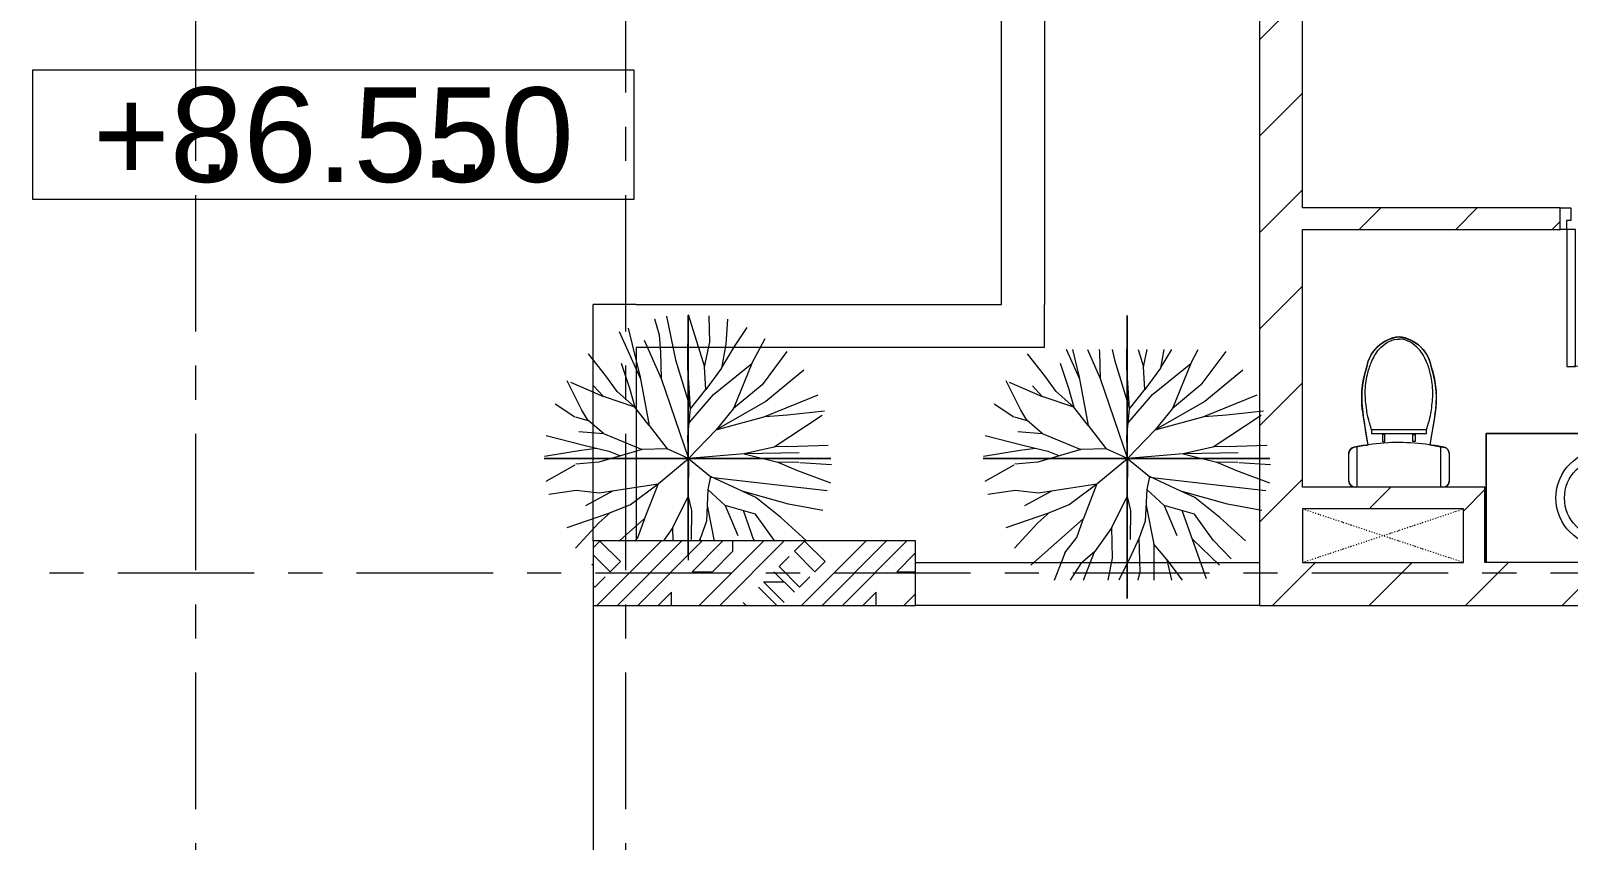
# Model space of a CAD drawing. Header units: millimetres. Extents: x -20144 to 117583, y -11426 to 48263.
# Drawn here: x -1267 to 5888, y 31707 to 35474 of the extents above; entities that cross this region are included whole.
import ezdxf
from ezdxf.enums import TextEntityAlignment as Align

# ---------------------------------------------------------------- set-up
doc = ezdxf.new("R2010")
doc.units = ezdxf.units.MM
doc.linetypes.add('Dash', pattern=[12.35, 3.175, -3.175, 0, -3, 0, -3])
doc.linetypes.add('Grid Line', pattern=[22.225, 12.7, -3.175, 3.175, -3.175])
for name, color, linetype, lineweight in [('A-DETL-GENF', 31, 'Continuous', 5), ('A-DETL-GENF-HDLN', 161, 'Dash', 5), ('CUA', 31, 'Continuous', 9), ('HATCH-TUONG', 152, 'Continuous', 9), ('KI-HIEU-1', 151, 'Continuous', 9), ('L-SITE', 91, 'Continuous', 5), ('NET CAT', 3, 'Continuous', 5), ('NET-CAT', 3, 'Continuous', 9), ('NET-THAY', 2, 'Continuous', 15), ('THIET-BI', 44, 'Continuous', 5), ('TRUC', 225, 'Continuous', 5)]:
    doc.layers.add(name, color=color, linetype=linetype, lineweight=lineweight)
doc.styles.add('Arial', font='arial.ttf', dxfattribs={"height": 360})
pattern_1 = [(45, (0, 0), (-224.5064, 224.5064), [])]

# ---------------------------------------------------------------- blocks, each defined once
blk = doc.blocks.new('*U249')
at = {"color": 7, "ltscale": 30, "true_color": 0xffffff, "insert": (520, 350), "char_height": 200, "attachment_point": 5, "bg_fill": 3, "box_fill_scale": 1.25, "bg_fill_color": 256, "bg_fill_true_color": 13158600, "bg_fill_transparency": 0}
blk.add_mtext('\\A1;.      ..', dxfattribs=at)
blk.add_lwpolyline([(-200, 200), (1200, 200), (1200, 500), (-200, 500)], close=True)
at = {"color": 7, "style": 'Arial'}
blk.add_attdef('±0.000', text='', height=220, dxfattribs=at).set_placement((500, 350), align=Align.MIDDLE)
blk = doc.blocks.new('CUA WC - Type 1-374201-MẶT BẰNG TẦNG 24')
at = {"layer": 'CUA', "lineweight": 5}
for p, q in [((-248.5, -52.3), (-248.5, 47.7)), ((-248.5, 47.7), (-198.5, 47.7)), ((-198.5, 47.7), (-198.5, -11.3)), ((401.5, 47.7), (451.5, 47.7)), ((401.5, -11.3), (401.5, 47.7)), ((451.5, 47.7), (451.5, -52.3)), ((-218.5, -52.3), (-248.5, -52.3)), ((-218.5, -11.3), (-218.5, -52.3)), ((-198.5, -11.3), (-218.5, -11.3)), ((421.5, -11.3), (401.5, -11.3)), ((421.5, -52.3), (421.5, -11.3)), ((451.5, -52.3), (421.5, -52.3))]:
    blk.add_line(p, q, dxfattribs=at)
at = {"layer": 'CUA'}
for p, q in [((-177.5, -52.3), (-217.5, -52.3)), ((-217.5, -52.3), (-217.5, -690.3)), ((-177.5, -690.3), (-177.5, -52.3)), ((-217.5, -690.3), (-177.5, -690.3))]:
    blk.add_line(p, q, dxfattribs=at)
at = {"layer": 'CUA', "lineweight": 5}
blk.add_arc((-217.5, -52.3), 638, 270, 0.5, dxfattribs=at)
blk = doc.blocks.new('X-LA1 - X-LA-627830-MẶT BẰNG TẦNG 24')
at = {"layer": 'THIET-BI'}
for p, q in [((-550, 600), (550, 600)), ((-550, 0), (-550, 600)), ((550, 600), (-550, 600)), ((-550, 600), (-550, 0)), ((550, 600), (550, 0)), ((550, 0), (550, 600))]:
    blk.add_line(p, q, dxfattribs=at)
for radius in [225, 185, 17]:
    blk.add_circle((0, 300), radius, dxfattribs=at)
blk = doc.blocks.new('X-XI - X-XI-626365-MẶT BẰNG TẦNG 24')
at = {"layer": 'THIET-BI'}
for p, q in [((-121.7, 628.9), (-100.2, 653.8)), ((-100.2, 653.8), (-87.5, 664.8)), ((-87.5, 664.8), (-69.9, 676.9)), ((-69.9, 676.9), (-49.6, 687.2)), ((-49.6, 687.2), (-19.9, 696.9)), ((-19.9, 696.9), (0, 700.2)), ((0, 700.2), (34.6, 692.9)), ((34.6, 692.9), (60.8, 681.9)), ((60.8, 681.9), (86, 665.9)), ((86, 665.9), (100.2, 653.8)), ((100.2, 653.8), (114.1, 638.9)), ((-151.4, 555.9), (-143.5, 587)), ((-143.5, 587), (-131.8, 612.8)), ((-131.8, 612.8), (-121.7, 628.9)), ((114.1, 638.9), (131.6, 613.2)), ((131.6, 613.2), (145.5, 581)), ((145.5, 581), (151.4, 555.9)), ((-166.5, 495.3), (-161.1, 520.9)), ((-161.1, 520.9), (-151.4, 555.9)), ((151.4, 555.9), (155.1, 543.7)), ((155.1, 543.7), (161.7, 518.5)), ((161.7, 518.5), (165.2, 502.3)), ((165.2, 502.3), (172.5, 446.5)), ((-173.5, 402.2), (-173.1, 436.1)), ((-173.1, 436.1), (-172.5, 446.5)), ((-172.5, 446.5), (-169.6, 474.8)), ((-169.6, 474.8), (-166.5, 495.3)), ((172.5, 446.5), (173.5, 426.5)), ((-172.5, 383), (-173.5, 402.2)), ((-171, 365.1), (-172.5, 383)), ((-168.9, 349), (-171, 365.1)), ((171.6, 371), (166.7, 335.2)), ((173.2, 395.8), (171.6, 371)), ((173.5, 426.5), (173.2, 395.8)), ((-164.6, 322), (-168.9, 349)), ((-143.8, 197.5), (-166.7, 335.2)), ((-143.8, 197.5), (-166.7, 335.2)), ((-161.5, 303.8), (-164.6, 322)), ((-157.7, 280.9), (-161.5, 303.8)), ((166.7, 335.2), (143.8, 197.5)), ((166.7, 335.2), (143.8, 197.5)), ((161.7, 304.9), (157.2, 277.8)), ((166.7, 335.2), (161.7, 304.9)), ((-155.3, 266.3), (-157.7, 280.9)), ((-147.8, 221.1), (-155.3, 266.3)), ((-143.8, 197.5), (-147.8, 221.1)), ((-8.6, 267.8), (-127.7, 267.8)), ((-127.7, 267.8), (-127.7, 249.9)), ((-127.7, 249.9), (127.7, 249.9)), ((-76.6, 245), (-76.6, 213.5)), ((-66.1, 245), (-76.6, 245)), ((-66.1, 213.5), (-66.1, 245)), ((127.7, 267.8), (-8.6, 267.8)), ((64, 245), (74.4, 245)), ((64, 213.5), (64, 245)), ((74.4, 245), (74.4, 213.5)), ((127.7, 249.9), (127.7, 267.8)), ((146.9, 216.1), (143.8, 197.5)), ((151.8, 245.3), (146.9, 216.1)), ((157.2, 277.8), (151.8, 245.3)), ((-233.2, 157.9), (-232.9, 162.1)), ((-233.2, 29), (-233.2, 157.9)), ((-233.2, 29), (-233.2, 157.9)), ((-233.2, 45), (-233.2, 157.9)), ((-232.9, 162.1), (-231, 169.1)), ((-231, 169.1), (-228, 174.5)), ((-228, 174.5), (-224.2, 178.9)), ((-224.2, 178.9), (-216.9, 183.9)), ((-216.9, 183.9), (-209.4, 186.4)), ((-209.4, 186.4), (-202.4, 187.7)), ((-202.4, 187.7), (-192, 189.7)), ((-194.6, 0), (-194.6, 185.7)), ((-192, 189.7), (-184.2, 191.1)), ((-184.2, 191.1), (-168, 193.8)), ((-168, 193.8), (-149.9, 196.6)), ((-149.9, 196.6), (-143.8, 197.5)), ((-76.6, 213.5), (-66.1, 213.5)), ((74.4, 213.5), (64, 213.5)), ((143.8, 197.5), (212.9, 185.5)), ((194.6, 0), (194.6, 186.1)), ((212.9, 185.5), (220.8, 181.7)), ((220.8, 181.7), (226.5, 176.5)), ((226.5, 176.5), (231.9, 166.7)), ((231.9, 166.7), (233.2, 157.9)), ((233.2, 157.9), (233.2, 29)), ((233.2, 157.9), (233.2, 29)), ((233.2, 157.9), (233.2, 29)), ((-233.2, 33.2), (-233.2, 45)), ((-230.6, 16.8), (-233.2, 33.2)), ((-227.9, 12.2), (-230.6, 16.8)), ((-222, 6.1), (-227.9, 12.2)), ((-212.4, 1.2), (-222, 6.1)), ((-204.3, 0), (-212.4, 1.2)), ((215, 2.1), (204.3, 0)), ((219.3, 4.2), (215, 2.1)), ((224.8, 8.5), (219.3, 4.2)), ((227.7, 12), (224.8, 8.5)), ((231.6, 19.3), (227.7, 12)), ((233.2, 29), (231.6, 19.3))]:
    blk.add_line(p, q, dxfattribs=at)
for centre, radius, start, end in [((18.2, 529.6), 171.6, 96.09021, 171.17334), ((18.2, 529.6), 171.6, 96.09021, 171.17334), ((-18.2, 529.6), 171.6, 8.82666, 83.90979), ((-18.2, 529.6), 171.6, 8.82666, 83.90979), ((287.1, 414.4), 460.7, 162.11444, 189.90594), ((287.1, 414.4), 460.7, 162.11444, 189.90594), ((-287.1, 414.4), 460.7, 350.09406, 17.88556), ((-287.1, 414.4), 460.7, 350.09406, 17.88556), ((-204.3, 157.9), 29, 100.14013, 180), ((-204.3, 157.9), 29, 100.14013, 180), ((18.1, -960), 1168.8, 97.96525, 101.22378), ((18.1, -960), 1168.8, 97.96525, 101.22378), ((18.1, -960), 1168.8, 90.83667, 97.85533), ((-16, -957.7), 1166.4, 82.23174, 89.16252), ((-18.1, -960), 1168.8, 78.77622, 82.03475), ((-18.1, -960), 1168.8, 78.77622, 82.03475), ((204.3, 157.9), 29, 0, 79.85987), ((204.3, 157.9), 29, 0, 79.85987), ((-204.3, 29), 29, 180, 270), ((-204.3, 29), 29, 180, 270), ((204.3, 29), 29, 270, 0), ((204.3, 29), 29, 270, 360)]:
    blk.add_arc(centre, radius, start, end, dxfattribs=at)
for points in [[(-127.7, 267.8), (-143.4, 315.6), (-152.2, 364.8), (-160.3, 442.2), (-151, 516.8), (-129.6, 585.3), (-93.5, 652), (-37.5, 689.3), (-2.9, 689.4), (0, 689.4)], [(127.7, 267.8), (143.4, 315.6), (152.2, 364.8), (160.3, 442.2), (151, 516.8), (129.6, 585.3), (93.5, 652), (37.5, 689.3), (2.9, 689.4), (0, 689.4)]]:
    blk.add_open_spline(points, degree=3, knots=[12.724379, 12.724379, 12.724379, 12.724379, 75.096459, 151.912755, 228.70098, 282.501534, 351.034079, 439.49288, 447.51098, 447.51098, 447.51098, 447.51098], dxfattribs=at)
blk = doc.blocks.new('CAY XANH 1 - new block_dwg_110_植栽_中_高木 - 落葉1_φ4000_H5500-1445069-IDEA-4th Storey - Detail-714095-MẶT BẰNG TẦNG 24')
at = {"layer": 'L-SITE'}
for p, q in [((-667, 1111), (-847, 1512)), ((879, 1317), (625, 696)), ((1796, 880), (1057, 580)), ((-1850, 759), (-1578, 578)), ((-1570, 578), (-1398, 529)), ((1855, 599), (1188, 159)), ((-2000, 33), (-1462, 119)), ((-1453, 121), (-1278, 144)), ((-1975, -315), (-1571, -88)), ((1984, -88), (1545, -58)), ((1923, -449), (303, -262)), ((-1423, -653), (-1041, -445)), ((1097, -1672), (762, -724)), ((1278, -1483), (902, -1122)), ((-1013, -1690), (-864, -1308)), ((766, -1690), (552, -1405))]:
    blk.add_line(p, q, dxfattribs=at)
at = {"layer": 'L-SITE', "flags": 128}
for points in [[(-765, 1512), (-670, 1129), (-546, 458), (-743, 713), (-989, 932), (-1147, 1149), (-1389, 1451)], [(-556, 1512), (-379, 1110), (0, 0), (-295, 133)], [(-392, 1512), (-389, 1474), (-379, 1110)], [(-210, 1512), (-181, 1368), (30, 691), (242, 956)], [(1939, 182), (1516, 167), (1206, 162), (773, 64), (0, 0), (-10, 303), (30, 691), (-10, 1257), (-10, 1512)], [(10, 497), (348, 890), (879, 1317), (983, 1512)], [(149, 1512), (224, 1272), (276, 1512)], [(505, 1512), (459, 1252), (614, 1512)], [(-934, 1324), (-819, 978), (-743, 713), (-1182, 862)], [(1364, 1487), (1021, 1024), (625, 696), (384, 396), (0, 0), (305, -251), (268, -432)], [(-1522, 376), (-1182, 348), (-1399, 530), (-1482, 672), (-1685, 1077)], [(459, 1252), (242, 956), (224, 1272)], [(1602, 1227), (1074, 790), (384, 396), (1064, 582), (1374, 607), (1887, 662)], [(-1640, 1059), (-1182, 862), (-1319, 1008)], [(-546, 458), (-295, 133), (-645, 125)], [(-1974, 319), (-1451, 187), (-1104, 101), (-945, 37)], [(-1182, 348), (-645, 125), (-1245, -52), (-1564, -80)], [(-1683, -957), (-1092, -755), (-807, -637), (-423, -352), (0, 0), (-5, -527)], [(1538, 78), (773, 64), (1241, -50)], [(1534, -57), (1241, -50), (1512, -168), (1971, -338)], [(-1938, -494), (-1560, -440), (-1235, -475), (-846, -416), (-423, -352), (-610, -834), (-905, -1095), (-1342, -1483)], [(1865, -721), (1389, -632), (743, -453), (305, -251)], [(-217, -960), (-5, -527), (44, -720), (39, -1126)], [(508, -651), (268, -432), (248, -870), (165, -1101)], [(1640, -1145), (1284, -817), (935, -541), (743, -453)], [(-1567, -1243), (-1244, -895), (-1077, -745)], [(-867, -1310), (-703, -1095), (-608, -832)], [(258, -651), (365, -1191), (365, -1690)], [(1438, -1391), (1191, -1135), (931, -773), (508, -651), (685, -1070)], [(-266, -1690), (-207, -1385), (-217, -960), (-458, -1297)], [(148, -1690), (175, -1573), (165, -1101), (52, -1342), (-119, -1690)], [(615, -1690), (552, -1405), (365, -1191)], [(-609, -1690), (-458, -1297), (-645, -1459), (-793, -1690)]]:
    blk.add_lwpolyline(points, dxfattribs=at)
blk = doc.blocks.new('CAY XANH 1 - new block_dwg-714094-MẶT BẰNG TẦNG 24')
at = {"xscale": 0.5, "yscale": 0.5, "zscale": 0.5}
blk.add_blockref('CAY XANH 1 - new block_dwg_110_植栽_中_高木 - 落葉1_φ4000_H5500-1445069-IDEA-4th Storey - Detail-714095-MẶT BẰNG TẦNG 24', (-494874, 495980), dxfattribs=at)
blk = doc.blocks.new('CAY XANH 1 - CAY XANH_dwg-714093-MẶT BẰNG TẦNG 24')
at = {"layer": 'L-SITE'}
for p, q in [((28746.5, 0), (28733, 0)), ((28788.3, 0), (28770.7, 0)), ((28931.4, 0), (28921.9, 0)), ((29155.3, 0), (29164.1, 0))]:
    blk.add_line(p, q, dxfattribs=at)
at = {"layer": 'L-SITE', "flags": 128}
for points in [[(28694.1, 0), (28684.6, 0), (28661.3, 0), (28659.4, 0), (28644, 0), (28634.5, 0), (28611.2, 0), (28603.7, 0), (28594.2, 0), (28603.7, 0), (28609.6, 0), (28592.2, 0), (28570.9, 0), (28578.4, 0), (28603.7, 0), (28662, 0), (28642.6, 0), (28600.1, 0), (28579.1, 0), (28609.9, 0), (28604, 0), (28575.2, 0), (28563.7, 0), (28584.7, 0), (28609.9, 0), (28613.8, 0), (28600.1, 0), (28611.8, 0), (28638.7, 0), (28677.6, 0), (28708.4, 0), (28713.9, 0), (28725.7, 0), (28715.9, 0), (28712.3, 0), (28702.5, 0), (28691, 0), (28706.4, 0), (28731.3, 0), (28735.2, 0), (28750.6, 0), (28756.5, 0), (28781.4, 0), (28806.3, 0), (28821.7, 0), (28833.5, 0), (28837.1, 0), (28862.3, 0), (28883.3, 0), (28898.7, 0), (28916, 0), (28931.4, 0)], [(28647.5, 0), (28660.7, 0), (28678.3, 0), (28673.9, 0), (28669.5, 0), (28647.5, 0)], [(29039.2, 0), (29014.3, 0), (28989.4, 0), (28974, 0), (28975.7, 0), (28958.6, 0), (28943.2, 0), (28925.9, 0), (28918, 0), (28931.4, 0), (28920, 0), (28895.1, 0), (28877.7, 0), (28821.5, 0), (28814, 0), (28794.6, 0), (28769.7, 0), (28707.5, 0), (28715.4, 0), (28722.9, 0), (28717.3, 0), (28707.5, 0), (28702, 0), (28694.1, 0)], [(28752.4, 0), (28737, 0), (28715.7, 0)], [(28715.7, 0), (28725.2, 0), (28721.6, 0), (28735, 0), (28740.6, 0), (28746.5, 0), (28765.8, 0), (28752.4, 0)], [(28733, 0), (28738.9, 0), (28756, 0), (28765.8, 0), (28771.4, 0), (28775.3, 0), (28781.2, 0), (28788.7, 0), (28792.7, 0), (28732.7, 0)], [(28732.7, 0), (28740.3, 0), (28815.9, 0), (28825.4, 0), (28881.6, 0), (28895.1, 0), (28898.7, 0), (28889.2, 0), (28895.1, 0), (28904.6, 0), (28921.9, 0), (28927.8, 0)], [(28763.8, 0), (28748.4, 0), (28746.5, 0)], [(28785.1, 0), (28788.7, 0), (28790.7, 0), (28785.1, 0), (28763.8, 0)], [(28770.7, 0), (28768.5, 0), (28779.5, 0), (28788.3, 0)], [(28817.6, 0), (28796.6, 0), (28785.1, 0)], [(28921.9, 0), (28908.5, 0), (28910.5, 0), (28893.1, 0), (28898.7, 0), (28893.1, 0), (28867.9, 0), (28812, 0)], [(28812, 0), (28823.5, 0), (28817.6, 0)], [(28927.8, 0), (28939.3, 0), (28941.3, 0), (28946.8, 0), (28956.7, 0), (28933.4, 0), (28921.9, 0), (28931.4, 0), (28946.8, 0), (28962.2, 0), (28970.1, 0), (28981.6, 0), (28995, 0)], [(29091.3, 0), (29110.6, 0), (29116.2, 0), (29106.7, 0), (29089.3, 0), (29081.8, 0), (29072, 0), (29058.5, 0), (29037.2, 0), (29033.6, 0), (29018.2, 0), (29008.4, 0), (29002.8, 0), (28997, 0), (28983.5, 0), (28966.2, 0), (28958.6, 0), (28956.7, 0), (28939.3, 0), (28921.9, 0)], [(28921.9, 0), (28931.4, 0), (28933.4, 0), (28943.2, 0), (28956.7, 0), (28954.7, 0), (28958.6, 0), (28975.7, 0), (28981.6, 0), (28987.5, 0), (29004.8, 0), (29037.2, 0), (29047.1, 0), (29053, 0), (29041.2, 0), (29043.1, 0), (29051, 0), (29068.4, 0)], [(28995, 0), (29010.4, 0), (29025.8, 0), (29020.2, 0), (29006.5, 0)], [(29006.5, 0), (29025.8, 0), (29029.7, 0), (29018.2, 0), (29025.8, 0), (29045.1, 0), (29053, 0), (29062.5, 0), (29070, 0), (29083.8, 0), (29108.7, 0), (29114.5, 0)], [(29312.7, 0), (29293.4, 0), (29302.9, 0), (29316.3, 0), (29320.3, 0), (29302.9, 0), (29285.5, 0), (29262.6, 0), (29270.1, 0), (29304.9, 0), (29312.7, 0), (29304.9, 0), (29297.3, 0), (29281.9, 0), (29327.3, 0), (29348.6, 0), (29330.1, 0), (29343.5, 0), (29390.9, 0), (29381.4, 0), (29362, 0), (29366, 0), (29373.5, 0), (29352.5, 0), (29344.7, 0), (29331.2, 0), (29311.9, 0), (29298.5, 0), (29229.9, 0), (29212.5, 0), (29205, 0), (29176.1, 0), (29168.3, 0), (29150.9, 0), (29145.3, 0), (29160.7, 0), (29174.2, 0), (29170.2, 0), (29152.9, 0), (29145.3, 0), (29102.8, 0), (29106.7, 0), (29070, 0), (29043.1, 0), (29037.2, 0)], [(29037.2, 0), (29058.5, 0), (29072, 0), (29087.4, 0), (29099.2, 0), (29089.3, 0), (29075.9, 0), (29068.4, 0), (29104.7, 0), (29116.2, 0)], [(29116.2, 0), (29091.3, 0), (29083.8, 0), (29070, 0), (29049, 0), (29039.2, 0)], [(29068.4, 0), (29056.6, 0), (29060.5, 0), (29112.3, 0), (29147, 0), (29158.4, 0), (29135.5, 0), (29131.6, 0), (29147, 0), (29162.4, 0), (29169.9, 0), (29187.3, 0), (29195.1, 0), (29222, 0), (29233.5, 0), (29256.7, 0), (29210.9, 0), (29220.4, 0), (29208.6, 0), (29224, 0), (29237.7, 0), (29247.2, 0), (29260.6, 0), (29268.5, 0), (29283.9, 0), (29299.3, 0), (29312.7, 0)], [(29114.5, 0), (29100.8, 0), (29091.3, 0)], [(29160.7, 0), (29147, 0), (29133.5, 0), (29139.4, 0), (29162.4, 0), (29170.2, 0), (29154.8, 0)], [(29164.1, 0), (29172.9, 0), (29179.5, 0), (29192.7, 0), (29186.1, 0), (29150.9, 0), (29144.3, 0), (29137.8, 0), (29144.3, 0), (29155.3, 0)], [(29154.8, 0), (29162.4, 0), (29181.7, 0), (29191.5, 0), (29185.6, 0), (29212.5, 0), (29224, 0), (29205, 0), (29199.1, 0), (29177.8, 0), (29179.7, 0)], [(29179.7, 0), (29174.2, 0), (29160.7, 0)], [(29221.3, 0), (29199.3, 0), (29186.1, 0), (29199.3, 0)], [(29199.3, 0), (29210.3, 0), (29230.1, 0), (29241.1, 0), (29283.4, 0), (29301, 0), (29296.6, 0), (29238.9, 0), (29241.1, 0), (29225.7, 0), (29221.3, 0)]]:
    blk.add_lwpolyline(points, dxfattribs=at)
for points in [[(28645.7, 0), (28641.3, 0), (28706.9, 0), (28676.5, 0), (28672.1, 0), (28685.3, 0), (28676.5, 0)], [(28690.8, 0), (28669.5, 0), (28662, 0), (28675.4, 0), (28681, 0), (28698.3, 0), (28700.3, 0)], [(28737.7, 0), (28750.9, 0), (28759.7, 0), (28755.3, 0), (28737.7, 0), (28711.3, 0), (28700.3, 0), (28698.1, 0), (28715.7, 0), (28717.9, 0), (28722.3, 0), (28739.9, 0)], [(28785.9, 0), (28783.7, 0), (28768.3, 0), (28757.3, 0), (28752.9, 0), (28748.5, 0), (28768.3, 0), (28777.1, 0)], [(28904.6, 0), (28915.6, 0), (28871.6, 0), (28805.9, 0), (28810.3, 0), (28803.7, 0), (28873.8, 0), (28882.6, 0)], [(28871.6, 0), (28858.4, 0), (28851.8, 0), (28862.8, 0)], [(28898, 0), (28909, 0), (28928.8, 0), (28931, 0), (28935.4, 0), (28942, 0), (28931, 0), (28909, 0), (28880.4, 0)], [(28926.6, 0), (28942, 0), (28957.4, 0), (28950.8, 0), (28975, 0), (28957.4, 0), (28948.6, 0), (28915.6, 0)], [(28970.6, 0), (28975, 0), (28957.4, 0), (28942, 0), (28955.2, 0), (28950.8, 0)], [(29036.6, 0), (29043.2, 0), (29045.4, 0), (29025.6, 0), (29023.4, 0)], [(29118, 0), (29115.8, 0), (29135.6, 0), (29140, 0), (29129, 0)], [(29157.5, 0), (29161.9, 0), (29190.5, 0), (29194.9, 0), (29192.7, 0), (29205.9, 0), (29225.7, 0), (29219.1, 0), (29205.9, 0), (29203.7, 0), (29192.7, 0), (29164.1, 0)], [(29287, 0), (29239.4, 0), (29231.8, 0), (29294.6, 0), (29300.5, 0), (29319.8, 0), (29304.4, 0)]]:
    blk.add_lwpolyline(points, close=True, dxfattribs=at)
blk = doc.blocks.new('CAY XANH 1 - CAY XANH_dwg-714092-MẶT BẰNG TẦNG 24')
at = {"layer": 'L-SITE'}
for p, q in [((0, -28746.5), (0, -28733)), ((0, -28788.3), (0, -28770.7)), ((0, -28931.4), (0, -28921.9)), ((0, -29155.3), (0, -29164.1))]:
    blk.add_line(p, q, dxfattribs=at)
at = {"layer": 'L-SITE', "flags": 128}
for points in [[(0, -28609.6), (0, -28592.2), (0, -28570.9), (0, -28578.4), (0, -28603.7), (0, -28662), (0, -28642.6), (0, -28600.1), (0, -28579.1), (0, -28609.9), (0, -28604), (0, -28575.2), (0, -28563.7), (0, -28584.7), (0, -28609.9), (0, -28613.8), (0, -28600.1), (0, -28611.8), (0, -28638.7), (0, -28677.6), (0, -28708.4), (0, -28713.9), (0, -28725.7), (0, -28715.9), (0, -28712.3), (0, -28702.5), (0, -28691), (0, -28706.4), (0, -28731.3), (0, -28735.2), (0, -28750.6), (0, -28756.5), (0, -28781.4), (0, -28806.3), (0, -28821.7), (0, -28833.5), (0, -28837.1), (0, -28862.3), (0, -28883.3), (0, -28898.7), (0, -28916), (0, -28931.4)], [(0, -28647.5), (0, -28660.7), (0, -28678.3), (0, -28673.9), (0, -28669.5), (0, -28647.5)], [(0, -28694.1), (0, -28684.6), (0, -28662.5)], [(0, -28690.8), (0, -28669.5), (0, -28662.5)], [(0, -28662.5), (0, -28675.4), (0, -28681), (0, -28698.3), (0, -28700.3), (0, -28690.8)], [(0, -29039.2), (0, -29014.3), (0, -28989.4), (0, -28974), (0, -28975.7), (0, -28958.6), (0, -28943.2), (0, -28925.9), (0, -28918), (0, -28931.4), (0, -28920), (0, -28895.1), (0, -28877.7), (0, -28821.5), (0, -28814), (0, -28794.6), (0, -28769.7), (0, -28707.5), (0, -28715.4), (0, -28722.9), (0, -28717.3), (0, -28707.5), (0, -28702), (0, -28694.1)], [(0, -28752.4), (0, -28737), (0, -28715.7)], [(0, -28715.7), (0, -28725.2), (0, -28721.6), (0, -28735), (0, -28740.6), (0, -28746.5), (0, -28765.8), (0, -28752.4)], [(0, -28733), (0, -28738.9), (0, -28756), (0, -28765.8), (0, -28771.4), (0, -28775.3), (0, -28781.2), (0, -28788.7), (0, -28792.7), (0, -28732.7)], [(0, -28732.7), (0, -28740.3), (0, -28815.9), (0, -28825.4), (0, -28881.6), (0, -28895.1), (0, -28898.7), (0, -28889.2), (0, -28895.1), (0, -28904.6), (0, -28921.9), (0, -28927.8)], [(0, -28763.8), (0, -28748.4), (0, -28746.5)], [(0, -28785.1), (0, -28788.7), (0, -28790.7), (0, -28785.1), (0, -28763.8)], [(0, -28770.7), (0, -28768.5), (0, -28779.5), (0, -28788.3)], [(0, -28817.6), (0, -28796.6), (0, -28785.1)], [(0, -28921.9), (0, -28908.5), (0, -28910.5), (0, -28893.1), (0, -28898.7), (0, -28893.1), (0, -28867.9), (0, -28812)], [(0, -28812), (0, -28823.5), (0, -28817.6)], [(0, -28927.8), (0, -28939.3), (0, -28941.3), (0, -28946.8), (0, -28956.7), (0, -28933.4), (0, -28921.9), (0, -28931.4), (0, -28946.8), (0, -28962.2), (0, -28970.1), (0, -28981.6), (0, -28995)], [(0, -29091.3), (0, -29110.6), (0, -29116.2), (0, -29106.7), (0, -29089.3), (0, -29081.8), (0, -29072), (0, -29058.5), (0, -29037.2), (0, -29033.6), (0, -29018.2), (0, -29008.4), (0, -29002.8), (0, -28997), (0, -28983.5), (0, -28966.2), (0, -28958.6), (0, -28956.7), (0, -28939.3), (0, -28921.9)], [(0, -28921.9), (0, -28931.4), (0, -28933.4), (0, -28943.2), (0, -28956.7), (0, -28954.7), (0, -28958.6), (0, -28975.7), (0, -28981.6), (0, -28987.5), (0, -29004.8), (0, -29037.2), (0, -29047.1), (0, -29053), (0, -29041.2), (0, -29043.1), (0, -29051), (0, -29068.4)], [(0, -28995), (0, -29010.4), (0, -29025.8), (0, -29020.2), (0, -29006.5)], [(0, -29006.5), (0, -29025.8), (0, -29029.7), (0, -29018.2), (0, -29025.8), (0, -29045.1), (0, -29053), (0, -29062.5), (0, -29070), (0, -29083.8), (0, -29108.7), (0, -29114.5)], [(0, -29383.1), (0, -29381.4), (0, -29362), (0, -29366), (0, -29373.5), (0, -29352.5), (0, -29344.7), (0, -29331.2), (0, -29311.9), (0, -29298.5), (0, -29229.9), (0, -29212.5), (0, -29205), (0, -29176.1), (0, -29168.3), (0, -29150.9), (0, -29145.3), (0, -29160.7), (0, -29174.2), (0, -29170.2), (0, -29152.9), (0, -29145.3), (0, -29102.8), (0, -29106.7), (0, -29070), (0, -29043.1), (0, -29037.2)], [(0, -29037.2), (0, -29058.5), (0, -29072), (0, -29087.4), (0, -29099.2), (0, -29089.3), (0, -29075.9), (0, -29068.4), (0, -29104.7), (0, -29116.2)], [(0, -29116.2), (0, -29091.3), (0, -29083.8), (0, -29070), (0, -29049), (0, -29039.2)], [(0, -29068.4), (0, -29056.6), (0, -29060.5), (0, -29112.3), (0, -29147), (0, -29158.4), (0, -29135.5), (0, -29131.6), (0, -29147), (0, -29162.4), (0, -29169.9), (0, -29187.3), (0, -29195.1), (0, -29222), (0, -29233.5), (0, -29256.7), (0, -29210.9), (0, -29220.4), (0, -29208.6), (0, -29224), (0, -29237.7), (0, -29247.2), (0, -29260.6), (0, -29268.5), (0, -29283.9), (0, -29299.3), (0, -29312.7)], [(0, -29114.5), (0, -29100.8), (0, -29091.3)], [(0, -29160.7), (0, -29147), (0, -29133.5), (0, -29139.4), (0, -29162.4), (0, -29170.2), (0, -29154.8)], [(0, -29164.1), (0, -29172.9), (0, -29179.5), (0, -29192.7), (0, -29186.1), (0, -29150.9), (0, -29144.3), (0, -29137.8), (0, -29144.3), (0, -29155.3)], [(0, -29154.8), (0, -29162.4), (0, -29181.7), (0, -29191.5), (0, -29185.6), (0, -29212.5), (0, -29224), (0, -29205), (0, -29199.1), (0, -29177.8), (0, -29179.7)], [(0, -29179.7), (0, -29174.2), (0, -29160.7)], [(0, -29221.3), (0, -29199.3), (0, -29186.1), (0, -29199.3)], [(0, -29199.3), (0, -29210.3), (0, -29230.1), (0, -29241.1), (0, -29283.4), (0, -29301), (0, -29296.6), (0, -29238.9), (0, -29241.1), (0, -29225.7), (0, -29221.3)], [(0, -29312.7), (0, -29293.4), (0, -29302.9), (0, -29316.3), (0, -29320.3), (0, -29302.9), (0, -29285.5), (0, -29262.6), (0, -29270.1), (0, -29304.9), (0, -29312.7), (0, -29304.9), (0, -29297.3), (0, -29281.9), (0, -29327.3), (0, -29348.6), (0, -29330.1), (0, -29343.5), (0, -29383.1)]]:
    blk.add_lwpolyline(points, dxfattribs=at)
for points in [[(0, -28645.7), (0, -28641.3), (0, -28706.9), (0, -28676.5), (0, -28672.1), (0, -28685.3), (0, -28676.5)], [(0, -28737.7), (0, -28750.9), (0, -28759.7), (0, -28755.3), (0, -28737.7), (0, -28711.3), (0, -28700.3), (0, -28698.1), (0, -28715.7), (0, -28717.9), (0, -28722.3), (0, -28739.9)], [(0, -28785.9), (0, -28783.7), (0, -28768.3), (0, -28757.3), (0, -28752.9), (0, -28748.5), (0, -28768.3), (0, -28777.1)], [(0, -28904.6), (0, -28915.6), (0, -28871.6), (0, -28805.9), (0, -28810.3), (0, -28803.7), (0, -28873.8), (0, -28882.6)], [(0, -28871.6), (0, -28858.4), (0, -28851.8), (0, -28862.8)], [(0, -28898), (0, -28909), (0, -28928.8), (0, -28931), (0, -28935.4), (0, -28942), (0, -28931), (0, -28909), (0, -28880.4)], [(0, -28926.6), (0, -28942), (0, -28957.4), (0, -28950.8), (0, -28975), (0, -28957.4), (0, -28948.6), (0, -28915.6)], [(0, -28970.6), (0, -28975), (0, -28957.4), (0, -28942), (0, -28955.2), (0, -28950.8)], [(0, -29036.6), (0, -29043.2), (0, -29045.4), (0, -29025.6), (0, -29023.4)], [(0, -29118), (0, -29115.8), (0, -29135.6), (0, -29140), (0, -29129)], [(0, -29157.5), (0, -29161.9), (0, -29190.5), (0, -29194.9), (0, -29192.7), (0, -29205.9), (0, -29225.7), (0, -29219.1), (0, -29205.9), (0, -29203.7), (0, -29192.7), (0, -29164.1)], [(0, -29287), (0, -29239.4), (0, -29231.8), (0, -29294.6), (0, -29300.5), (0, -29319.8), (0, -29304.4)]]:
    blk.add_lwpolyline(points, close=True, dxfattribs=at)
blk = doc.blocks.new('CAY XANH 1 - CAY XANH 1-678680-MẶT BẰNG TẦNG 24')
for name, p, xscale, yscale, zscale in [('CAY XANH 1 - CAY XANH_dwg-714092-MẶT BẰNG TẦNG 24', (0, 46610), 1.608504446305672, 1.608504446305672, 1.608504446305672), ('CAY XANH 1 - new block_dwg-714094-MẶT BẰNG TẦNG 24', (331762.8, -332503.6), 0.6703958691910499, 0.6703958691910499, 0.6703958691910499), ('CAY XANH 1 - CAY XANH_dwg-714093-MẶT BẰNG TẦNG 24', (-46720.7, 0), 1.612196637345681, 1.612196637345681, 1.612196637345681)]:
    blk.add_blockref(name, p, dxfattribs=dict(xscale=xscale, yscale=yscale, zscale=zscale))
blk = doc.blocks.new('CAY XANH 1 - new block_dwg_110_植栽_中_高木 - 落葉1_φ4000_H5500-1445069-IDEA-4th Storey - Detail-V71-MẶT BẰNG TẦNG 24')
at = {"layer": 'L-SITE'}
for p, q in [((-667, 1111), (-958, 1760)), ((879, 1317), (625, 696)), ((1796, 880), (1057, 580)), ((-1850, 759), (-1578, 578)), ((-1570, 578), (-1398, 529)), ((1855, 599), (1188, 159)), ((-2000, 33), (-1462, 119)), ((-1453, 121), (-1278, 144)), ((-1975, -315), (-1571, -88)), ((1984, -88), (1545, -58)), ((1923, -449), (303, -262)), ((-1423, -653), (-1041, -445)), ((258, -651), (356, -1146)), ((911, -1146), (762, -724)), ((927, -1146), (902, -1122)), ((-1323, -1466), (-1342, -1483))]:
    blk.add_line(p, q, dxfattribs=at)
at = {"layer": 'L-SITE', "flags": 128}
for points in [[(-472, 1941), (-408, 1715), (-389, 1474), (-379, 1110)], [(-306, 1976), (-181, 1368), (30, 691), (242, 956)], [(-5, 2000), (224, 1272), (298, 1613), (285, 1980)], [(541, 1934), (518, 1586), (459, 1252), (641, 1557), (813, 1820)], [(-838, 1808), (-670, 1129), (-546, 458), (-743, 713), (-989, 932), (-1147, 1149), (-1389, 1451)], [(-615, 1645), (-379, 1110), (0, 0), (-295, 133)], [(1939, 182), (1516, 167), (1206, 162), (773, 64), (0, 0), (-10, 303), (30, 691), (-10, 1257), (-10, 1592)], [(10, 497), (348, 890), (879, 1317), (1065, 1665)], [(-934, 1324), (-819, 978), (-743, 713), (-1182, 862)], [(1364, 1487), (1021, 1024), (625, 696), (384, 396), (0, 0), (305, -251), (268, -432)], [(-1522, 376), (-1182, 348), (-1399, 530), (-1482, 672), (-1685, 1077)], [(459, 1252), (242, 956), (224, 1272)], [(1602, 1227), (1074, 790), (384, 396), (1064, 582), (1374, 607), (1887, 662)], [(-1640, 1059), (-1182, 862), (-1319, 1008)], [(-546, 458), (-295, 133), (-645, 125)], [(-1974, 319), (-1451, 187), (-1104, 101), (-945, 37)], [(-1182, 348), (-645, 125), (-1245, -52), (-1564, -80)], [(-1683, -957), (-1092, -755), (-807, -637), (-423, -352), (0, 0), (-5, -527)], [(1538, 78), (773, 64), (1241, -50)], [(1534, -57), (1241, -50), (1512, -168), (1971, -338)], [(-1938, -494), (-1560, -440), (-1235, -475), (-846, -416), (-423, -352), (-610, -834), (-905, -1095), (-963, -1146)], [(1865, -721), (1389, -632), (743, -453), (305, -251)], [(-217, -960), (-5, -527), (44, -720), (39, -1126)], [(508, -651), (268, -432), (248, -870), (165, -1101)], [(1640, -1145), (1284, -817), (935, -541), (743, -453)], [(-1567, -1243), (-1244, -895), (-1077, -745)], [(-742, -1146), (-703, -1095), (-608, -832)], [(1202, -1146), (1191, -1135), (931, -773), (508, -651), (685, -1070)], [(-212, -1146), (-217, -960), (-350, -1146)], [(166, -1146), (165, -1101), (144, -1146)]]:
    blk.add_lwpolyline(points, dxfattribs=at)
blk = doc.blocks.new('CAY XANH 1 - new block_dwg-V72-MẶT BẰNG TẦNG 24')
at = {"xscale": 0.5, "yscale": 0.5, "zscale": 0.5}
blk.add_blockref('CAY XANH 1 - new block_dwg_110_植栽_中_高木 - 落葉1_φ4000_H5500-1445069-IDEA-4th Storey - Detail-V71-MẶT BẰNG TẦNG 24', (-494874, 495980), dxfattribs=at)
blk = doc.blocks.new('CAY XANH 1 - CAY XANH_dwg-V73-MẶT BẰNG TẦNG 24')
at = {"layer": 'L-SITE'}
for p, q in [((0, -28746.5), (0, -28733)), ((0, -28788.3), (0, -28770.7)), ((0, -28931.4), (0, -28921.9)), ((0, -29155.3), (0, -29164.1))]:
    blk.add_line(p, q, dxfattribs=at)
at = {"layer": 'L-SITE', "flags": 128}
for points in [[(0, -28694.1), (0, -28684.6), (0, -28661.3), (0, -28659.4), (0, -28644), (0, -28634.5), (0, -28611.2), (0, -28603.7), (0, -28594.2), (0, -28603.7), (0, -28609.6), (0, -28592.2), (0, -28570.9), (0, -28578.4), (0, -28603.7), (0, -28662), (0, -28642.6), (0, -28600.1), (0, -28579.1), (0, -28609.9), (0, -28604), (0, -28575.2), (0, -28563.7), (0, -28584.7), (0, -28609.9), (0, -28613.8), (0, -28600.1), (0, -28611.8), (0, -28638.7), (0, -28677.6), (0, -28708.4), (0, -28713.9), (0, -28725.7), (0, -28715.9), (0, -28712.3), (0, -28702.5), (0, -28691), (0, -28706.4), (0, -28731.3), (0, -28735.2), (0, -28750.6), (0, -28756.5), (0, -28781.4), (0, -28806.3), (0, -28821.7), (0, -28833.5), (0, -28837.1), (0, -28862.3), (0, -28883.3), (0, -28898.7), (0, -28916), (0, -28931.4)], [(0, -28647.5), (0, -28660.7), (0, -28678.3), (0, -28673.9), (0, -28669.5), (0, -28647.5)], [(0, -29039.2), (0, -29014.3), (0, -28989.4), (0, -28974), (0, -28975.7), (0, -28958.6), (0, -28943.2), (0, -28925.9), (0, -28918), (0, -28931.4), (0, -28920), (0, -28895.1), (0, -28877.7), (0, -28821.5), (0, -28814), (0, -28794.6), (0, -28769.7), (0, -28707.5), (0, -28715.4), (0, -28722.9), (0, -28717.3), (0, -28707.5), (0, -28702), (0, -28694.1)], [(0, -28752.4), (0, -28737), (0, -28715.7)], [(0, -28715.7), (0, -28725.2), (0, -28721.6), (0, -28735), (0, -28740.6), (0, -28746.5), (0, -28765.8), (0, -28752.4)], [(0, -28733), (0, -28738.9), (0, -28756), (0, -28765.8), (0, -28771.4), (0, -28775.3), (0, -28781.2), (0, -28788.7), (0, -28792.7), (0, -28732.7)], [(0, -28732.7), (0, -28740.3), (0, -28815.9), (0, -28825.4), (0, -28881.6), (0, -28895.1), (0, -28898.7), (0, -28889.2), (0, -28895.1), (0, -28904.6), (0, -28921.9), (0, -28927.8)], [(0, -28763.8), (0, -28748.4), (0, -28746.5)], [(0, -28785.1), (0, -28788.7), (0, -28790.7), (0, -28785.1), (0, -28763.8)], [(0, -28770.7), (0, -28768.5), (0, -28779.5), (0, -28788.3)], [(0, -28817.6), (0, -28796.6), (0, -28785.1)], [(0, -28921.9), (0, -28908.5), (0, -28910.5), (0, -28893.1), (0, -28898.7), (0, -28893.1), (0, -28867.9), (0, -28812)], [(0, -28812), (0, -28823.5), (0, -28817.6)], [(0, -28927.8), (0, -28939.3), (0, -28941.3), (0, -28946.8), (0, -28956.7), (0, -28933.4), (0, -28921.9), (0, -28931.4), (0, -28946.8), (0, -28962.2), (0, -28970.1), (0, -28981.6), (0, -28995)], [(0, -29091.3), (0, -29110.6), (0, -29116.2), (0, -29106.7), (0, -29089.3), (0, -29081.8), (0, -29072), (0, -29058.5), (0, -29037.2), (0, -29033.6), (0, -29018.2), (0, -29008.4), (0, -29002.8), (0, -28997), (0, -28983.5), (0, -28966.2), (0, -28958.6), (0, -28956.7), (0, -28939.3), (0, -28921.9)], [(0, -28921.9), (0, -28931.4), (0, -28933.4), (0, -28943.2), (0, -28956.7), (0, -28954.7), (0, -28958.6), (0, -28975.7), (0, -28981.6), (0, -28987.5), (0, -29004.8), (0, -29037.2), (0, -29047.1), (0, -29053), (0, -29041.2), (0, -29043.1), (0, -29051), (0, -29068.4)], [(0, -28995), (0, -29010.4), (0, -29025.8), (0, -29020.2), (0, -29006.5)], [(0, -29006.5), (0, -29025.8), (0, -29029.7), (0, -29018.2), (0, -29025.8), (0, -29045.1), (0, -29053), (0, -29062.5), (0, -29070), (0, -29083.8), (0, -29108.7), (0, -29114.5)], [(0, -29216.2), (0, -29212.5), (0, -29205), (0, -29176.1), (0, -29168.3), (0, -29150.9), (0, -29145.3), (0, -29160.7), (0, -29174.2), (0, -29170.2), (0, -29152.9), (0, -29145.3), (0, -29102.8), (0, -29106.7), (0, -29070), (0, -29043.1), (0, -29037.2)], [(0, -29037.2), (0, -29058.5), (0, -29072), (0, -29087.4), (0, -29099.2), (0, -29089.3), (0, -29075.9), (0, -29068.4), (0, -29104.7), (0, -29116.2)], [(0, -29116.2), (0, -29091.3), (0, -29083.8), (0, -29070), (0, -29049), (0, -29039.2)], [(0, -29068.4), (0, -29056.6), (0, -29060.5), (0, -29112.3), (0, -29147), (0, -29158.4), (0, -29135.5), (0, -29131.6), (0, -29147), (0, -29162.4), (0, -29169.9), (0, -29187.3), (0, -29195.1), (0, -29222), (0, -29233.5), (0, -29256.7), (0, -29210.9), (0, -29220.4), (0, -29218.1)], [(0, -29114.5), (0, -29100.8), (0, -29091.3)], [(0, -29160.7), (0, -29147), (0, -29133.5), (0, -29139.4), (0, -29162.4), (0, -29170.2), (0, -29154.8)], [(0, -29164.1), (0, -29172.9), (0, -29179.5), (0, -29192.7), (0, -29186.1), (0, -29150.9), (0, -29144.3), (0, -29137.8), (0, -29144.3), (0, -29155.3)], [(0, -29154.8), (0, -29162.4), (0, -29181.7), (0, -29191.5), (0, -29185.6), (0, -29212.5), (0, -29216.2)], [(0, -29157.5), (0, -29161.9), (0, -29190.5), (0, -29194.9), (0, -29192.7), (0, -29205.9), (0, -29216.2)], [(0, -29216.2), (0, -29205.9), (0, -29203.7), (0, -29192.7), (0, -29164.1), (0, -29157.5)], [(0, -29179.7), (0, -29174.2), (0, -29160.7)], [(0, -29216.2), (0, -29205), (0, -29199.1), (0, -29177.8), (0, -29179.7)], [(0, -29216.2), (0, -29199.3), (0, -29186.1), (0, -29199.3)], [(0, -29199.3), (0, -29210.3), (0, -29216.2)], [(0, -29216.2), (0, -29208.6), (0, -29216.2)], [(0, -29251.1), (0, -29260.6), (0, -29268.5), (0, -29271.3)]]:
    blk.add_lwpolyline(points, dxfattribs=at)
for points in [[(0, -28645.7), (0, -28641.3), (0, -28706.9), (0, -28676.5), (0, -28672.1), (0, -28685.3), (0, -28676.5)], [(0, -28690.8), (0, -28669.5), (0, -28662), (0, -28675.4), (0, -28681), (0, -28698.3), (0, -28700.3)], [(0, -28737.7), (0, -28750.9), (0, -28759.7), (0, -28755.3), (0, -28737.7), (0, -28711.3), (0, -28700.3), (0, -28698.1), (0, -28715.7), (0, -28717.9), (0, -28722.3), (0, -28739.9)], [(0, -28785.9), (0, -28783.7), (0, -28768.3), (0, -28757.3), (0, -28752.9), (0, -28748.5), (0, -28768.3), (0, -28777.1)], [(0, -28904.6), (0, -28915.6), (0, -28871.6), (0, -28805.9), (0, -28810.3), (0, -28803.7), (0, -28873.8), (0, -28882.6)], [(0, -28871.6), (0, -28858.4), (0, -28851.8), (0, -28862.8)], [(0, -28898), (0, -28909), (0, -28928.8), (0, -28931), (0, -28935.4), (0, -28942), (0, -28931), (0, -28909), (0, -28880.4)], [(0, -28926.6), (0, -28942), (0, -28957.4), (0, -28950.8), (0, -28975), (0, -28957.4), (0, -28948.6), (0, -28915.6)], [(0, -28970.6), (0, -28975), (0, -28957.4), (0, -28942), (0, -28955.2), (0, -28950.8)], [(0, -29036.6), (0, -29043.2), (0, -29045.4), (0, -29025.6), (0, -29023.4)], [(0, -29118), (0, -29115.8), (0, -29135.6), (0, -29140), (0, -29129)]]:
    blk.add_lwpolyline(points, close=True, dxfattribs=at)
blk = doc.blocks.new('CAY XANH 1 - CAY XANH 1-V74-MẶT BẰNG TẦNG 24')
for name, p, xscale, yscale, zscale in [('CAY XANH 1 - new block_dwg-V72-MẶT BẰNG TẦNG 24', (331762.8, -332503.6), 0.6703958691910499, 0.6703958691910499, 0.6703958691910499), ('CAY XANH 1 - CAY XANH_dwg-V73-MẶT BẰNG TẦNG 24', (0, 46610), 1.608504446305672, 1.608504446305672, 1.608504446305672), ('CAY XANH 1 - CAY XANH_dwg-714093-MẶT BẰNG TẦNG 24', (-46720.7, 0), 1.612196637345681, 1.612196637345681, 1.612196637345681)]:
    blk.add_blockref(name, p, dxfattribs=dict(xscale=xscale, yscale=yscale, zscale=zscale))
blk = doc.blocks.new('Family2 - Family1 2-691888-MẶT BẰNG TẦNG 24')
at = {"layer": 'A-DETL-GENF'}
for p, q in [((750, 250), (0, 250)), ((0, 250), (0, 0)), ((750, 0), (750, 250)), ((0, 0), (750, 0))]:
    blk.add_line(p, q, dxfattribs=at)
at = {"layer": 'A-DETL-GENF-HDLN'}
for p, q in [((0, 250), (750, 0.8)), ((0, 0), (750, 249.2))]:
    blk.add_line(p, q, dxfattribs=at)

msp = doc.modelspace()

# ---------------------------------------------------------------- hatches: boundary and pattern name
at = {"layer": 'HATCH-TUONG', "lineweight": 5}
h = msp.add_hatch(dxfattribs=at)
h.set_pattern_fill('FP_2', color=256, style=0, pattern_type=2)
h.set_pattern_definition(pattern_1)
h.paths.add_polyline_path([(4450.5, 32999.9), (4650.5, 32999.9), (4650.5, 42599.9), (4450.5, 42599.9), (4450.5, 33888.7)], flags=0)
h = msp.add_hatch(dxfattribs=at)
h.set_pattern_fill('FP_2', color=256, style=0, pattern_type=2)
h.set_pattern_definition(pattern_1)
h.paths.add_polyline_path([(4650.5, 34549.9), (5850.5, 34549.9), (5850.5, 34649.9), (4650.5, 34649.9)], flags=0)
h.paths.add_polyline_path([(6550.5, 34549.9), (9640.5, 34549.9), (9640.5, 34649.9), (6550.5, 34649.9)], flags=0)
h.paths.add_polyline_path([(10400.5, 34549.9), (10500.5, 34549.9), (10500.5, 34649.9), (10340.5, 34649.9), (10340.5, 34549.9)], flags=0)
h = msp.add_hatch(dxfattribs=at)
h.set_pattern_fill('FP_2', color=256, style=0, pattern_type=2)
h.set_pattern_definition(pattern_1)
h.paths.add_polyline_path([(4650.5, 33249.9), (5400.5, 33249.9), (5400.5, 33349.9), (4650.5, 33349.9)], flags=0)
h = msp.add_hatch(dxfattribs=at)
h.set_pattern_fill('FP_2', color=256, style=0, pattern_type=2)
h.set_pattern_definition(pattern_1)
h.paths.add_polyline_path([(5400.5, 32999.9), (5500.5, 32999.9), (5500.5, 33349.9), (5400.5, 33349.9), (5400.5, 33249.9)], flags=0)
h = msp.add_hatch(dxfattribs=at)
h.set_pattern_fill('FP_2', color=256, style=0, pattern_type=2)
h.set_pattern_definition(pattern_1)
h.paths.add_polyline_path([(4450.5, 32799.9), (8950.5, 32799.9), (8950.5, 32999.9), (4450.5, 32999.9), (4450.5, 32926)], flags=0)
at = {"layer": 'NET CAT'}
h = msp.add_hatch(dxfattribs=at)
h.set_pattern_fill('FP_1', color=256, style=0, pattern_type=2)
h.set_pattern_definition([(45, (95.25, 0), (-476.246, 476.246), []), (45, (190.5, 0), (-476.246, 476.246), []), (45, (0, 0), (-476.246, 476.246), []), (45, (476.25, 0), (-476.246, 476.246), []), (45, (571.5, 0), (-476.246, 476.246), []), (0, (381, 95.25), (0, 952.5), [95.25, -857.25]), (0, (476.25, 190.5), (0, 952.5), [95.25, -857.25]), (45, (381, 95.25), (0, 952.491), [134.684, -1212.342]), (45, (476.25, 95.25), (0, 952.491), [134.684, -1212.342]), (0, (381, 95.25), (0, 952.5), [95.25, -857.25]), (90, (-95.25, 95.25), (-952.5, 6e-14), [95.25, -857.25]), (90, (0, 95.25), (-952.5, 6e-14), [190.5, -762]), (45, (-95.25, 190.5), (0, 952.491), [134.684, -1212.342]), (90, (762, 381), (-952.5, 6e-14), [95.25, -857.25]), (0, (666.75, 381), (0, 952.5), [95.25, -857.25]), (45, (666.75, 381), (0, 952.491), [134.683, -1212.342]), (0, (857.25, 95.25), (0, 952.5), [95.25, -857.25]), (0, (857.25, 571.5), (0, 952.5), [95.25, -857.25]), (90, (1047.75, 666.75), (-952.5, 6e-14), [95.25, -857.25]), (45, (857.25, 571.5), (0, 952.491), [269.367, -1077.66]), (45, (952.5, 571.5), (0, 952.491), [134.683, -1212.342]), (45, (1143, 762), (0, 952.491), [134.684, -1212.342]), (0, (1143, 857.25), (0, 952.5), [95.25, -857.25]), (90, (1143, 762), (-952.5, 6e-14), [95.25, -857.25]), (0, (476.25, 762), (0, 952.5), [95.25, -857.25]), (0, (666.75, 857.25), (0, 952.5), [95.25, -857.25]), (90, (571.5, 762), (-952.5, 6e-14), [95.25, -857.25]), (90, (666.75, 762), (-952.5, 6e-14), [95.25, -857.25]), (45, (476.25, 762), (0, 952.491), [134.684, -1212.342]), (45, (666.75, 762), (0, 952.491), [134.683, -1212.342]), (135, (119, 214.8), (-952.491, 6e-14), [134.684, -1212.342]), (135, (238.1, 333.4), (-952.491, 6e-14), [134.684, -1212.342]), (135, (309.56, 404.8), (-952.491, 6e-14), [134.684, -1212.342]), (135, (333.4, 428.6), (-952.491, 6e-14), [134.683, -1212.342]), (135, (381, 476.25), (-952.491, 6e-14), [134.683, -1212.342]), (135, (404.8, 500.06), (-952.491, 6e-14), [134.684, -1212.342]), (135, (476.25, 571.5), (-952.491, 6e-14), [134.683, -1212.342]), (135, (523.9, 619.1), (-952.491, 6e-14), [134.684, -1212.342]), (45, (119, 214.8), (0, 952.491), [95.25, -1251.776]), (45, (238.1, 333.4), (0, 952.491), [67.36, -1279.665]), (45, (404.8, 500.06), (0, 952.491), [67.36, -1279.665]), (45, (309.56, 595.3), (0, 952.491), [67.36, -1279.665]), (45, (476.25, 571.5), (0, 952.491), [67.36, -1279.665]), (45, (381, 666.75), (0, 952.491), [67.36, -1279.665]), (0, (24.2, 309.5), (0, 952.5), [190.043, -762.457]), (0, (238.1, 523.9), (0, 952.5), [95.25, -857.25])])
h.paths.add_polyline_path([(2850.5, 32799.9), (2850.5, 33099.9), (1350.5, 33099.9), (1350.5, 32799.9)], flags=0)

# ---------------------------------------------------------------- linework, layer by layer
at = {"layer": 'NET CAT', "lineweight": 13}
for p, q in [((2850.5, 33099.9), (1350.5, 33099.9)), ((1350.5, 33099.9), (1350.5, 32799.9)), ((2850.5, 32799.9), (2850.5, 33099.9)), ((1350.5, 32799.9), (2850.5, 32799.9))]:
    msp.add_line(p, q, dxfattribs=at)
at = {"layer": 'NET-CAT', "lineweight": 15}
for p, q in [((4450.5, 42599.9), (4450.5, 32999.9)), ((4650.5, 34649.9), (4650.5, 35749.9)), ((5850.5, 34649.9), (4650.5, 34649.9)), ((5850.5, 34549.9), (5850.5, 34649.9)), ((4650.5, 33349.9), (4650.5, 34549.9)), ((4650.5, 34549.9), (5850.5, 34549.9)), ((5400.5, 33349.9), (4650.5, 33349.9)), ((5500.5, 33349.9), (5400.5, 33349.9)), ((5500.5, 32999.9), (5500.5, 33349.9)), ((4450.5, 32999.9), (4450.5, 32799.9)), ((6979.2, 32999.9), (5500.5, 32999.9)), ((4450.5, 32799.9), (8950.5, 32799.9))]:
    msp.add_line(p, q, dxfattribs=at)
at = {"layer": 'NET-THAY', "lineweight": 9}
for p, q in [((3450.5, 41199.9), (3450.5, 34200)), ((3250.5, 34200), (3250.5, 40999.9)), ((1350.5, 33099.9), (1350.5, 34200)), ((1550.5, 34200), (1350.5, 34200)), ((1550.5, 34200), (3250.5, 34200)), ((3450.5, 34000), (3450.5, 34200)), ((1550.5, 34000), (1550.5, 33099.9)), ((3450.5, 34000), (1550.5, 34000)), ((2850.5, 32999.9), (4450.5, 32999.9)), ((1350.5, 32799.9), (1350.5, 31199.9)), ((4450.5, 32799.9), (2850.5, 32799.9))]:
    msp.add_line(p, q, dxfattribs=at)
at = {"layer": 'TRUC', "linetype": 'Grid Line', "ltscale": 50}
msp.add_line((42000.5, 32949.9), (-12092.4, 32949.9), dxfattribs=at)

# ---------------------------------------------------------------- block references
at = {"lineweight": 9}
for name, p in [('CUA WC - Type 1-374201-MẶT BẰNG TẦNG 24', (6099, 34602.2)), ('CAY XANH 1 - CAY XANH 1-V74-MẶT BẰNG TẦNG 24', (1792.6, 33484.4)), ('CAY XANH 1 - CAY XANH 1-678680-MẶT BẰNG TẦNG 24', (3835.3, 33484.4)), ('X-XI - X-XI-626365-MẶT BẰNG TẦNG 24', (5100.5, 33349.9)), ('X-LA1 - X-LA-627830-MẶT BẰNG TẦNG 24', (6055.5, 32999.9))]:
    msp.add_blockref(name, p, dxfattribs=at)
at = {"lineweight": 5}
msp.add_blockref('Family2 - Family1 2-691888-MẶT BẰNG TẦNG 24', (4650.5, 32999.9), dxfattribs=at)
at = {"layer": 'KI-HIEU-1', "linetype": 'ByBlock', "xscale": 2, "yscale": 2, "zscale": 2}
msp.add_blockref('*U249', (-859.1, 34290.7), dxfattribs=at).add_auto_attribs({'±0.000': '+86.550'})

# ---------------------------------------------------------------- next in the draw order: linework, layer by layer
at = {"layer": 'TRUC', "linetype": 'Grid Line', "ltscale": 50}
for p, q in [((-499.5, 43599.9), (-499.5, -4500.1)), ((1500.5, 43599.9), (1500.5, -7167.6))]:
    msp.add_line(p, q, dxfattribs=at)

doc.saveas('drawing.dxf')
